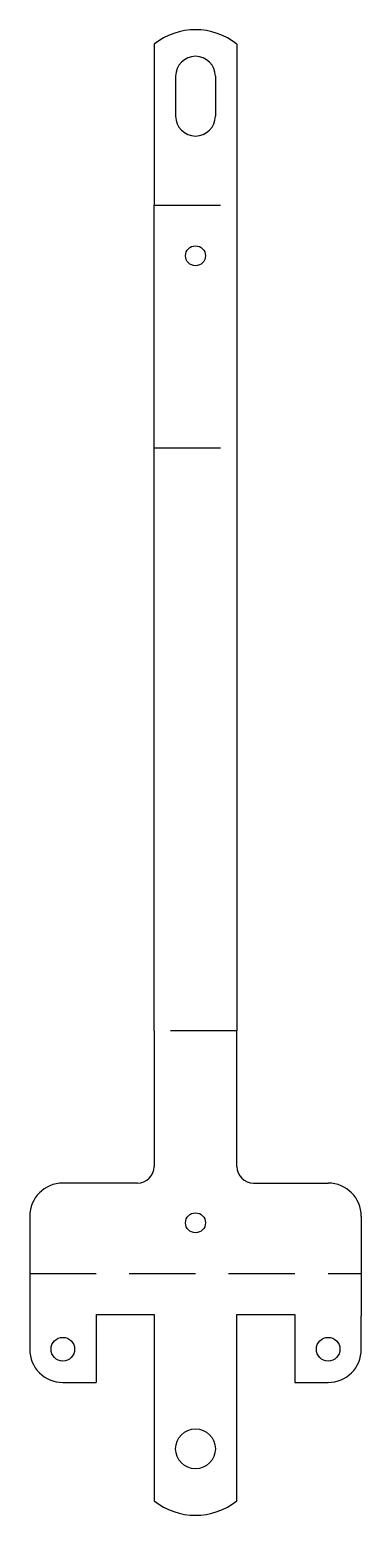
# Model space of a CAD drawing. Extents: x 22.38 to 23.62, y 9 to 14.59.
import ezdxf

# ---------------------------------------------------------------- set-up
doc = ezdxf.new("R2010")
doc.units = 0
doc.header["$MEASUREMENT"] = 0
doc.linetypes.add('Dashed', pattern=[0.375, 0.25, -0.125])
for name, color, linetype in [('1_OUTLINE_1', 7, 'Continuous'), ('2_HOLES_1', 7, 'Continuous'), ('3_BREAK_1', 7, 'Continuous')]:
    doc.layers.add(name, color=color, linetype=linetype)

msp = doc.modelspace()

# ---------------------------------------------------------------- linework, layer by layer
at = {"layer": '1_OUTLINE_1', "color": 7, "linetype": 'Continuous', "lineweight": 25}
for p, q in [((22.8438, 14.5357), (22.8438, 13.9307)), ((23.1562, 14.5357), (23.1562, 13.9307)), ((22.8438, 13.0175), (22.8438, 13.9307)), ((23.1562, 13.9307), (23.1562, 13.0175)), ((22.8438, 10.823), (22.8438, 13.0175)), ((23.1562, 13.0175), (23.1562, 10.823)), ((22.8438, 10.823), (22.8438, 10.3125)), ((23.1562, 10.3125), (23.1562, 10.823)), ((22.7812, 10.25), (22.5, 10.25)), ((23.2188, 10.25), (23.5, 10.25)), ((22.375, 10.125), (22.375, 9.75)), ((23.625, 10.125), (23.625, 9.75)), ((22.375, 9.75), (22.375, 9.625)), ((22.625, 9.755), (22.625, 9.5)), ((22.625, 9.755), (22.8438, 9.755)), ((22.8438, 9.755), (22.8438, 9.0548)), ((23.1562, 9.0548), (23.1562, 9.755)), ((23.1562, 9.755), (23.375, 9.755)), ((23.375, 9.755), (23.375, 9.5)), ((23.625, 9.625), (23.625, 9.75)), ((22.5, 9.5), (22.625, 9.5)), ((23.375, 9.5), (23.5, 9.5))]:
    msp.add_line(p, q, dxfattribs=at)
for centre in [(22.5, 9.625), (23.5, 9.625)]:
    msp.add_circle(centre, 0.0445, dxfattribs=at)
for centre, radius, start, end in [((23, 14.3405), 0.25, 51.3178, 128.6822), ((22.7812, 10.3125), 0.0625, -90, 0), ((23.2188, 10.3125), 0.0625, 180, -90), ((22.5, 10.125), 0.125, 90, 180), ((23.5, 10.125), 0.125, 0, 90), ((22.5, 9.625), 0.125, 180, -90), ((23.5, 9.625), 0.125, -90, 0), ((23, 9.25), 0.25, -128.6822, -51.3178)]:
    msp.add_arc(centre, radius, start, end, dxfattribs=at)
at = {"layer": '2_HOLES_1', "color": 7, "linetype": 'Continuous', "lineweight": 25}
for p, q in [((22.925, 14.4155), (22.925, 14.2655)), ((23.075, 14.4155), (23.075, 14.2655))]:
    msp.add_line(p, q, dxfattribs=at)
for centre, radius in [((23, 13.7398), 0.0375), ((23, 10.1007), 0.0375), ((23, 9.25), 0.075)]:
    msp.add_circle(centre, radius, dxfattribs=at)
for centre, start, end in [((23, 14.4155), 0, 180), ((23, 14.2655), 180, 0)]:
    msp.add_arc(centre, 0.075, start, end, dxfattribs=at)
at = {"layer": '3_BREAK_1', "color": 7, "linetype": 'Dashed', "lineweight": 25}
for p, q in [((22.8438, 13.9307), (23.1562, 13.9307)), ((22.8438, 13.0175), (23.1562, 13.0175)), ((23.1562, 10.823), (22.8438, 10.823)), ((22.375, 9.9098), (23.625, 9.9098))]:
    msp.add_line(p, q, dxfattribs=at)

doc.saveas('drawing.dxf')
